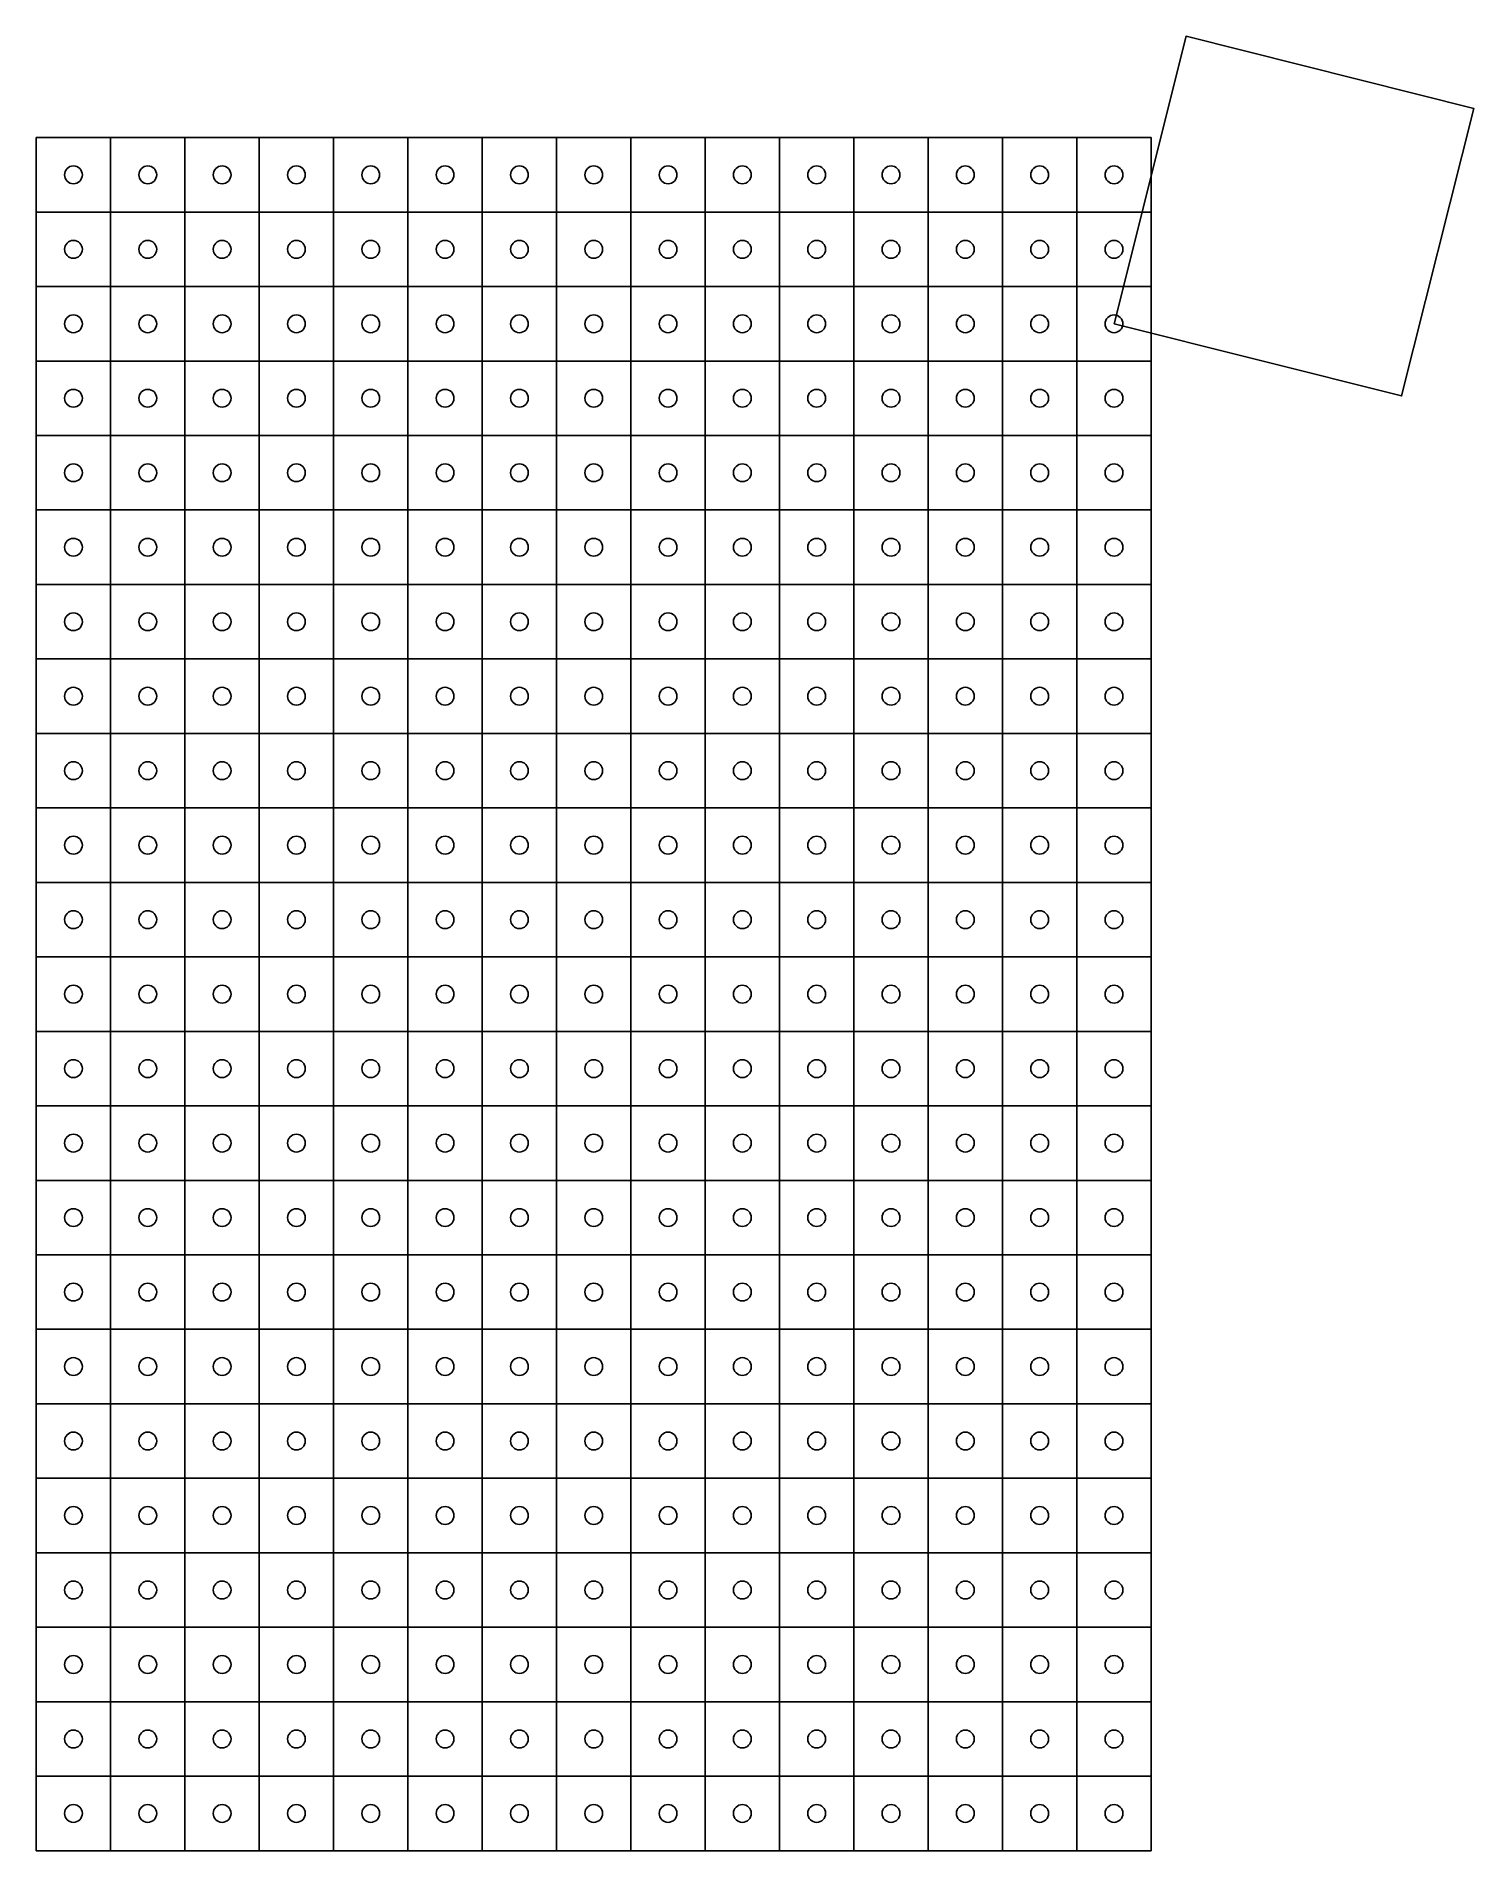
# Model space of a CAD drawing. Header units: millimetres. Extents: x 0 to 485, y 0 to 612.
import ezdxf

# ---------------------------------------------------------------- set-up
doc = ezdxf.new("R2010")
doc.units = ezdxf.units.MM

msp = doc.modelspace()

# ---------------------------------------------------------------- linework, layer by layer
for points in [[(363.47, 515.17), (460.47, 490.86), (484.78, 587.86), (387.78, 612.17)], [(0, 578), (376, 578), (376, 0), (0, 0)], [(0, 552.87), (25.07, 552.87), (25.07, 578), (0, 578)], [(50.13, 552.87), (25.07, 552.87), (25.07, 578), (50.13, 578)], [(50.13, 552.87), (75.2, 552.87), (75.2, 578), (50.13, 578)], [(100.27, 552.87), (75.2, 552.87), (75.2, 578), (100.27, 578)], [(100.27, 552.87), (125.33, 552.87), (125.33, 578), (100.27, 578)], [(150.4, 552.87), (125.33, 552.87), (125.33, 578), (150.4, 578)], [(150.4, 552.87), (175.47, 552.87), (175.47, 578), (150.4, 578)], [(200.53, 552.87), (175.47, 552.87), (175.47, 578), (200.53, 578)], [(200.53, 552.87), (225.6, 552.87), (225.6, 578), (200.53, 578)], [(250.67, 552.87), (225.6, 552.87), (225.6, 578), (250.67, 578)], [(250.67, 552.87), (275.73, 552.87), (275.73, 578), (250.67, 578)], [(300.8, 552.87), (275.73, 552.87), (275.73, 578), (300.8, 578)], [(300.8, 552.87), (325.87, 552.87), (325.87, 578), (300.8, 578)], [(350.93, 552.87), (325.87, 552.87), (325.87, 578), (350.93, 578)], [(350.93, 552.87), (376, 552.87), (376, 578), (350.93, 578)], [(0, 552.87), (25.07, 552.87), (25.07, 527.74), (0, 527.74)], [(50.13, 552.87), (25.07, 552.87), (25.07, 527.74), (50.13, 527.74)], [(50.13, 552.87), (75.2, 552.87), (75.2, 527.74), (50.13, 527.74)], [(100.27, 552.87), (75.2, 552.87), (75.2, 527.74), (100.27, 527.74)], [(100.27, 552.87), (125.33, 552.87), (125.33, 527.74), (100.27, 527.74)], [(150.4, 552.87), (125.33, 552.87), (125.33, 527.74), (150.4, 527.74)], [(150.4, 552.87), (175.47, 552.87), (175.47, 527.74), (150.4, 527.74)], [(200.53, 552.87), (175.47, 552.87), (175.47, 527.74), (200.53, 527.74)], [(200.53, 552.87), (225.6, 552.87), (225.6, 527.74), (200.53, 527.74)], [(250.67, 552.87), (225.6, 552.87), (225.6, 527.74), (250.67, 527.74)], [(250.67, 552.87), (275.73, 552.87), (275.73, 527.74), (250.67, 527.74)], [(300.8, 552.87), (275.73, 552.87), (275.73, 527.74), (300.8, 527.74)], [(300.8, 552.87), (325.87, 552.87), (325.87, 527.74), (300.8, 527.74)], [(350.93, 552.87), (325.87, 552.87), (325.87, 527.74), (350.93, 527.74)], [(350.93, 552.87), (376, 552.87), (376, 527.74), (350.93, 527.74)], [(0, 502.61), (25.07, 502.61), (25.07, 527.74), (0, 527.74)], [(50.13, 502.61), (25.07, 502.61), (25.07, 527.74), (50.13, 527.74)], [(50.13, 502.61), (75.2, 502.61), (75.2, 527.74), (50.13, 527.74)], [(100.27, 502.61), (75.2, 502.61), (75.2, 527.74), (100.27, 527.74)], [(100.27, 502.61), (125.33, 502.61), (125.33, 527.74), (100.27, 527.74)], [(150.4, 502.61), (125.33, 502.61), (125.33, 527.74), (150.4, 527.74)], [(150.4, 502.61), (175.47, 502.61), (175.47, 527.74), (150.4, 527.74)], [(200.53, 502.61), (175.47, 502.61), (175.47, 527.74), (200.53, 527.74)], [(200.53, 502.61), (225.6, 502.61), (225.6, 527.74), (200.53, 527.74)], [(250.67, 502.61), (225.6, 502.61), (225.6, 527.74), (250.67, 527.74)], [(250.67, 502.61), (275.73, 502.61), (275.73, 527.74), (250.67, 527.74)], [(300.8, 502.61), (275.73, 502.61), (275.73, 527.74), (300.8, 527.74)], [(300.8, 502.61), (325.87, 502.61), (325.87, 527.74), (300.8, 527.74)], [(350.93, 502.61), (325.87, 502.61), (325.87, 527.74), (350.93, 527.74)], [(350.93, 502.61), (376, 502.61), (376, 527.74), (350.93, 527.74)], [(0, 502.61), (25.07, 502.61), (25.07, 477.48), (0, 477.48)], [(50.13, 502.61), (25.07, 502.61), (25.07, 477.48), (50.13, 477.48)], [(50.13, 502.61), (75.2, 502.61), (75.2, 477.48), (50.13, 477.48)], [(100.27, 502.61), (75.2, 502.61), (75.2, 477.48), (100.27, 477.48)], [(100.27, 502.61), (125.33, 502.61), (125.33, 477.48), (100.27, 477.48)], [(150.4, 502.61), (125.33, 502.61), (125.33, 477.48), (150.4, 477.48)], [(150.4, 502.61), (175.47, 502.61), (175.47, 477.48), (150.4, 477.48)], [(200.53, 502.61), (175.47, 502.61), (175.47, 477.48), (200.53, 477.48)], [(200.53, 502.61), (225.6, 502.61), (225.6, 477.48), (200.53, 477.48)], [(250.67, 502.61), (225.6, 502.61), (225.6, 477.48), (250.67, 477.48)], [(250.67, 502.61), (275.73, 502.61), (275.73, 477.48), (250.67, 477.48)], [(300.8, 502.61), (275.73, 502.61), (275.73, 477.48), (300.8, 477.48)], [(300.8, 502.61), (325.87, 502.61), (325.87, 477.48), (300.8, 477.48)], [(350.93, 502.61), (325.87, 502.61), (325.87, 477.48), (350.93, 477.48)], [(350.93, 502.61), (376, 502.61), (376, 477.48), (350.93, 477.48)], [(0, 452.35), (25.07, 452.35), (25.07, 477.48), (0, 477.48)], [(50.13, 452.35), (25.07, 452.35), (25.07, 477.48), (50.13, 477.48)], [(50.13, 452.35), (75.2, 452.35), (75.2, 477.48), (50.13, 477.48)], [(100.27, 452.35), (75.2, 452.35), (75.2, 477.48), (100.27, 477.48)], [(100.27, 452.35), (125.33, 452.35), (125.33, 477.48), (100.27, 477.48)], [(150.4, 452.35), (125.33, 452.35), (125.33, 477.48), (150.4, 477.48)], [(150.4, 452.35), (175.47, 452.35), (175.47, 477.48), (150.4, 477.48)], [(200.53, 452.35), (175.47, 452.35), (175.47, 477.48), (200.53, 477.48)], [(200.53, 452.35), (225.6, 452.35), (225.6, 477.48), (200.53, 477.48)], [(250.67, 452.35), (225.6, 452.35), (225.6, 477.48), (250.67, 477.48)], [(250.67, 452.35), (275.73, 452.35), (275.73, 477.48), (250.67, 477.48)], [(300.8, 452.35), (275.73, 452.35), (275.73, 477.48), (300.8, 477.48)], [(300.8, 452.35), (325.87, 452.35), (325.87, 477.48), (300.8, 477.48)], [(350.93, 452.35), (325.87, 452.35), (325.87, 477.48), (350.93, 477.48)], [(350.93, 452.35), (376, 452.35), (376, 477.48), (350.93, 477.48)], [(0, 452.35), (25.07, 452.35), (25.07, 427.22), (0, 427.22)], [(50.13, 452.35), (25.07, 452.35), (25.07, 427.22), (50.13, 427.22)], [(50.13, 452.35), (75.2, 452.35), (75.2, 427.22), (50.13, 427.22)], [(100.27, 452.35), (75.2, 452.35), (75.2, 427.22), (100.27, 427.22)], [(100.27, 452.35), (125.33, 452.35), (125.33, 427.22), (100.27, 427.22)], [(150.4, 452.35), (125.33, 452.35), (125.33, 427.22), (150.4, 427.22)], [(150.4, 452.35), (175.47, 452.35), (175.47, 427.22), (150.4, 427.22)], [(200.53, 452.35), (175.47, 452.35), (175.47, 427.22), (200.53, 427.22)], [(200.53, 452.35), (225.6, 452.35), (225.6, 427.22), (200.53, 427.22)], [(250.67, 452.35), (225.6, 452.35), (225.6, 427.22), (250.67, 427.22)], [(250.67, 452.35), (275.73, 452.35), (275.73, 427.22), (250.67, 427.22)], [(300.8, 452.35), (275.73, 452.35), (275.73, 427.22), (300.8, 427.22)], [(300.8, 452.35), (325.87, 452.35), (325.87, 427.22), (300.8, 427.22)], [(350.93, 452.35), (325.87, 452.35), (325.87, 427.22), (350.93, 427.22)], [(350.93, 452.35), (376, 452.35), (376, 427.22), (350.93, 427.22)], [(0, 402.09), (25.07, 402.09), (25.07, 427.22), (0, 427.22)], [(50.13, 402.09), (25.07, 402.09), (25.07, 427.22), (50.13, 427.22)], [(50.13, 402.09), (75.2, 402.09), (75.2, 427.22), (50.13, 427.22)], [(100.27, 402.09), (75.2, 402.09), (75.2, 427.22), (100.27, 427.22)], [(100.27, 402.09), (125.33, 402.09), (125.33, 427.22), (100.27, 427.22)], [(150.4, 402.09), (125.33, 402.09), (125.33, 427.22), (150.4, 427.22)], [(150.4, 402.09), (175.47, 402.09), (175.47, 427.22), (150.4, 427.22)], [(200.53, 402.09), (175.47, 402.09), (175.47, 427.22), (200.53, 427.22)], [(200.53, 402.09), (225.6, 402.09), (225.6, 427.22), (200.53, 427.22)], [(250.67, 402.09), (225.6, 402.09), (225.6, 427.22), (250.67, 427.22)], [(250.67, 402.09), (275.73, 402.09), (275.73, 427.22), (250.67, 427.22)], [(300.8, 402.09), (275.73, 402.09), (275.73, 427.22), (300.8, 427.22)], [(300.8, 402.09), (325.87, 402.09), (325.87, 427.22), (300.8, 427.22)], [(350.93, 402.09), (325.87, 402.09), (325.87, 427.22), (350.93, 427.22)], [(350.93, 402.09), (376, 402.09), (376, 427.22), (350.93, 427.22)], [(0, 402.09), (25.07, 402.09), (25.07, 376.96), (0, 376.96)], [(50.13, 402.09), (25.07, 402.09), (25.07, 376.96), (50.13, 376.96)], [(50.13, 402.09), (75.2, 402.09), (75.2, 376.96), (50.13, 376.96)], [(100.27, 402.09), (75.2, 402.09), (75.2, 376.96), (100.27, 376.96)], [(100.27, 402.09), (125.33, 402.09), (125.33, 376.96), (100.27, 376.96)], [(150.4, 402.09), (125.33, 402.09), (125.33, 376.96), (150.4, 376.96)], [(150.4, 402.09), (175.47, 402.09), (175.47, 376.96), (150.4, 376.96)], [(200.53, 402.09), (175.47, 402.09), (175.47, 376.96), (200.53, 376.96)], [(200.53, 402.09), (225.6, 402.09), (225.6, 376.96), (200.53, 376.96)], [(250.67, 402.09), (225.6, 402.09), (225.6, 376.96), (250.67, 376.96)], [(250.67, 402.09), (275.73, 402.09), (275.73, 376.96), (250.67, 376.96)], [(300.8, 402.09), (275.73, 402.09), (275.73, 376.96), (300.8, 376.96)], [(300.8, 402.09), (325.87, 402.09), (325.87, 376.96), (300.8, 376.96)], [(350.93, 402.09), (325.87, 402.09), (325.87, 376.96), (350.93, 376.96)], [(350.93, 402.09), (376, 402.09), (376, 376.96), (350.93, 376.96)], [(0, 351.83), (25.07, 351.83), (25.07, 376.96), (0, 376.96)], [(50.13, 351.83), (25.07, 351.83), (25.07, 376.96), (50.13, 376.96)], [(50.13, 351.83), (75.2, 351.83), (75.2, 376.96), (50.13, 376.96)], [(100.27, 351.83), (75.2, 351.83), (75.2, 376.96), (100.27, 376.96)], [(100.27, 351.83), (125.33, 351.83), (125.33, 376.96), (100.27, 376.96)], [(150.4, 351.83), (125.33, 351.83), (125.33, 376.96), (150.4, 376.96)], [(150.4, 351.83), (175.47, 351.83), (175.47, 376.96), (150.4, 376.96)], [(200.53, 351.83), (175.47, 351.83), (175.47, 376.96), (200.53, 376.96)], [(200.53, 351.83), (225.6, 351.83), (225.6, 376.96), (200.53, 376.96)], [(250.67, 351.83), (225.6, 351.83), (225.6, 376.96), (250.67, 376.96)], [(250.67, 351.83), (275.73, 351.83), (275.73, 376.96), (250.67, 376.96)], [(300.8, 351.83), (275.73, 351.83), (275.73, 376.96), (300.8, 376.96)], [(300.8, 351.83), (325.87, 351.83), (325.87, 376.96), (300.8, 376.96)], [(350.93, 351.83), (325.87, 351.83), (325.87, 376.96), (350.93, 376.96)], [(350.93, 351.83), (376, 351.83), (376, 376.96), (350.93, 376.96)], [(0, 351.83), (25.07, 351.83), (25.07, 326.7), (0, 326.7)], [(50.13, 351.83), (25.07, 351.83), (25.07, 326.7), (50.13, 326.7)], [(50.13, 351.83), (75.2, 351.83), (75.2, 326.7), (50.13, 326.7)], [(100.27, 351.83), (75.2, 351.83), (75.2, 326.7), (100.27, 326.7)], [(100.27, 351.83), (125.33, 351.83), (125.33, 326.7), (100.27, 326.7)], [(150.4, 351.83), (125.33, 351.83), (125.33, 326.7), (150.4, 326.7)], [(150.4, 351.83), (175.47, 351.83), (175.47, 326.7), (150.4, 326.7)], [(200.53, 351.83), (175.47, 351.83), (175.47, 326.7), (200.53, 326.7)], [(200.53, 351.83), (225.6, 351.83), (225.6, 326.7), (200.53, 326.7)], [(250.67, 351.83), (225.6, 351.83), (225.6, 326.7), (250.67, 326.7)], [(250.67, 351.83), (275.73, 351.83), (275.73, 326.7), (250.67, 326.7)], [(300.8, 351.83), (275.73, 351.83), (275.73, 326.7), (300.8, 326.7)], [(300.8, 351.83), (325.87, 351.83), (325.87, 326.7), (300.8, 326.7)], [(350.93, 351.83), (325.87, 351.83), (325.87, 326.7), (350.93, 326.7)], [(350.93, 351.83), (376, 351.83), (376, 326.7), (350.93, 326.7)], [(0, 301.57), (25.07, 301.57), (25.07, 326.7), (0, 326.7)], [(50.13, 301.57), (25.07, 301.57), (25.07, 326.7), (50.13, 326.7)], [(50.13, 301.57), (75.2, 301.57), (75.2, 326.7), (50.13, 326.7)], [(100.27, 301.57), (75.2, 301.57), (75.2, 326.7), (100.27, 326.7)], [(100.27, 301.57), (125.33, 301.57), (125.33, 326.7), (100.27, 326.7)], [(150.4, 301.57), (125.33, 301.57), (125.33, 326.7), (150.4, 326.7)], [(150.4, 301.57), (175.47, 301.57), (175.47, 326.7), (150.4, 326.7)], [(200.53, 301.57), (175.47, 301.57), (175.47, 326.7), (200.53, 326.7)], [(200.53, 301.57), (225.6, 301.57), (225.6, 326.7), (200.53, 326.7)], [(250.67, 301.57), (225.6, 301.57), (225.6, 326.7), (250.67, 326.7)], [(250.67, 301.57), (275.73, 301.57), (275.73, 326.7), (250.67, 326.7)], [(300.8, 301.57), (275.73, 301.57), (275.73, 326.7), (300.8, 326.7)], [(300.8, 301.57), (325.87, 301.57), (325.87, 326.7), (300.8, 326.7)], [(350.93, 301.57), (325.87, 301.57), (325.87, 326.7), (350.93, 326.7)], [(350.93, 301.57), (376, 301.57), (376, 326.7), (350.93, 326.7)], [(0, 301.57), (25.07, 301.57), (25.07, 276.43), (0, 276.43)], [(50.13, 301.57), (25.07, 301.57), (25.07, 276.43), (50.13, 276.43)], [(50.13, 301.57), (75.2, 301.57), (75.2, 276.43), (50.13, 276.43)], [(100.27, 301.57), (75.2, 301.57), (75.2, 276.43), (100.27, 276.43)], [(100.27, 301.57), (125.33, 301.57), (125.33, 276.43), (100.27, 276.43)], [(150.4, 301.57), (125.33, 301.57), (125.33, 276.43), (150.4, 276.43)], [(150.4, 301.57), (175.47, 301.57), (175.47, 276.43), (150.4, 276.43)], [(200.53, 301.57), (175.47, 301.57), (175.47, 276.43), (200.53, 276.43)], [(200.53, 301.57), (225.6, 301.57), (225.6, 276.43), (200.53, 276.43)], [(250.67, 301.57), (225.6, 301.57), (225.6, 276.43), (250.67, 276.43)], [(250.67, 301.57), (275.73, 301.57), (275.73, 276.43), (250.67, 276.43)], [(300.8, 301.57), (275.73, 301.57), (275.73, 276.43), (300.8, 276.43)], [(300.8, 301.57), (325.87, 301.57), (325.87, 276.43), (300.8, 276.43)], [(350.93, 301.57), (325.87, 301.57), (325.87, 276.43), (350.93, 276.43)], [(350.93, 301.57), (376, 301.57), (376, 276.43), (350.93, 276.43)], [(0, 251.3), (25.07, 251.3), (25.07, 276.43), (0, 276.43)], [(50.13, 251.3), (25.07, 251.3), (25.07, 276.43), (50.13, 276.43)], [(50.13, 251.3), (75.2, 251.3), (75.2, 276.43), (50.13, 276.43)], [(100.27, 251.3), (75.2, 251.3), (75.2, 276.43), (100.27, 276.43)], [(100.27, 251.3), (125.33, 251.3), (125.33, 276.43), (100.27, 276.43)], [(150.4, 251.3), (125.33, 251.3), (125.33, 276.43), (150.4, 276.43)], [(150.4, 251.3), (175.47, 251.3), (175.47, 276.43), (150.4, 276.43)], [(200.53, 251.3), (175.47, 251.3), (175.47, 276.43), (200.53, 276.43)], [(200.53, 251.3), (225.6, 251.3), (225.6, 276.43), (200.53, 276.43)], [(250.67, 251.3), (225.6, 251.3), (225.6, 276.43), (250.67, 276.43)], [(250.67, 251.3), (275.73, 251.3), (275.73, 276.43), (250.67, 276.43)], [(300.8, 251.3), (275.73, 251.3), (275.73, 276.43), (300.8, 276.43)], [(300.8, 251.3), (325.87, 251.3), (325.87, 276.43), (300.8, 276.43)], [(350.93, 251.3), (325.87, 251.3), (325.87, 276.43), (350.93, 276.43)], [(350.93, 251.3), (376, 251.3), (376, 276.43), (350.93, 276.43)], [(0, 251.3), (25.07, 251.3), (25.07, 226.17), (0, 226.17)], [(50.13, 251.3), (25.07, 251.3), (25.07, 226.17), (50.13, 226.17)], [(50.13, 251.3), (75.2, 251.3), (75.2, 226.17), (50.13, 226.17)], [(100.27, 251.3), (75.2, 251.3), (75.2, 226.17), (100.27, 226.17)], [(100.27, 251.3), (125.33, 251.3), (125.33, 226.17), (100.27, 226.17)], [(150.4, 251.3), (125.33, 251.3), (125.33, 226.17), (150.4, 226.17)], [(150.4, 251.3), (175.47, 251.3), (175.47, 226.17), (150.4, 226.17)], [(200.53, 251.3), (175.47, 251.3), (175.47, 226.17), (200.53, 226.17)], [(200.53, 251.3), (225.6, 251.3), (225.6, 226.17), (200.53, 226.17)], [(250.67, 251.3), (225.6, 251.3), (225.6, 226.17), (250.67, 226.17)], [(250.67, 251.3), (275.73, 251.3), (275.73, 226.17), (250.67, 226.17)], [(300.8, 251.3), (275.73, 251.3), (275.73, 226.17), (300.8, 226.17)], [(300.8, 251.3), (325.87, 251.3), (325.87, 226.17), (300.8, 226.17)], [(350.93, 251.3), (325.87, 251.3), (325.87, 226.17), (350.93, 226.17)], [(350.93, 251.3), (376, 251.3), (376, 226.17), (350.93, 226.17)], [(0, 201.04), (25.07, 201.04), (25.07, 226.17), (0, 226.17)], [(50.13, 201.04), (25.07, 201.04), (25.07, 226.17), (50.13, 226.17)], [(50.13, 201.04), (75.2, 201.04), (75.2, 226.17), (50.13, 226.17)], [(100.27, 201.04), (75.2, 201.04), (75.2, 226.17), (100.27, 226.17)], [(100.27, 201.04), (125.33, 201.04), (125.33, 226.17), (100.27, 226.17)], [(150.4, 201.04), (125.33, 201.04), (125.33, 226.17), (150.4, 226.17)], [(150.4, 201.04), (175.47, 201.04), (175.47, 226.17), (150.4, 226.17)], [(200.53, 201.04), (175.47, 201.04), (175.47, 226.17), (200.53, 226.17)], [(200.53, 201.04), (225.6, 201.04), (225.6, 226.17), (200.53, 226.17)], [(250.67, 201.04), (225.6, 201.04), (225.6, 226.17), (250.67, 226.17)], [(250.67, 201.04), (275.73, 201.04), (275.73, 226.17), (250.67, 226.17)], [(300.8, 201.04), (275.73, 201.04), (275.73, 226.17), (300.8, 226.17)], [(300.8, 201.04), (325.87, 201.04), (325.87, 226.17), (300.8, 226.17)], [(350.93, 201.04), (325.87, 201.04), (325.87, 226.17), (350.93, 226.17)], [(350.93, 201.04), (376, 201.04), (376, 226.17), (350.93, 226.17)], [(0, 201.04), (25.07, 201.04), (25.07, 175.91), (0, 175.91)], [(50.13, 201.04), (25.07, 201.04), (25.07, 175.91), (50.13, 175.91)], [(50.13, 201.04), (75.2, 201.04), (75.2, 175.91), (50.13, 175.91)], [(100.27, 201.04), (75.2, 201.04), (75.2, 175.91), (100.27, 175.91)], [(100.27, 201.04), (125.33, 201.04), (125.33, 175.91), (100.27, 175.91)], [(150.4, 201.04), (125.33, 201.04), (125.33, 175.91), (150.4, 175.91)], [(150.4, 201.04), (175.47, 201.04), (175.47, 175.91), (150.4, 175.91)], [(200.53, 201.04), (175.47, 201.04), (175.47, 175.91), (200.53, 175.91)], [(200.53, 201.04), (225.6, 201.04), (225.6, 175.91), (200.53, 175.91)], [(250.67, 201.04), (225.6, 201.04), (225.6, 175.91), (250.67, 175.91)], [(250.67, 201.04), (275.73, 201.04), (275.73, 175.91), (250.67, 175.91)], [(300.8, 201.04), (275.73, 201.04), (275.73, 175.91), (300.8, 175.91)], [(300.8, 201.04), (325.87, 201.04), (325.87, 175.91), (300.8, 175.91)], [(350.93, 201.04), (325.87, 201.04), (325.87, 175.91), (350.93, 175.91)], [(350.93, 201.04), (376, 201.04), (376, 175.91), (350.93, 175.91)], [(0, 150.78), (25.07, 150.78), (25.07, 175.91), (0, 175.91)], [(50.13, 150.78), (25.07, 150.78), (25.07, 175.91), (50.13, 175.91)], [(50.13, 150.78), (75.2, 150.78), (75.2, 175.91), (50.13, 175.91)], [(100.27, 150.78), (75.2, 150.78), (75.2, 175.91), (100.27, 175.91)], [(100.27, 150.78), (125.33, 150.78), (125.33, 175.91), (100.27, 175.91)], [(150.4, 150.78), (125.33, 150.78), (125.33, 175.91), (150.4, 175.91)], [(150.4, 150.78), (175.47, 150.78), (175.47, 175.91), (150.4, 175.91)], [(200.53, 150.78), (175.47, 150.78), (175.47, 175.91), (200.53, 175.91)], [(200.53, 150.78), (225.6, 150.78), (225.6, 175.91), (200.53, 175.91)], [(250.67, 150.78), (225.6, 150.78), (225.6, 175.91), (250.67, 175.91)], [(250.67, 150.78), (275.73, 150.78), (275.73, 175.91), (250.67, 175.91)], [(300.8, 150.78), (275.73, 150.78), (275.73, 175.91), (300.8, 175.91)], [(300.8, 150.78), (325.87, 150.78), (325.87, 175.91), (300.8, 175.91)], [(350.93, 150.78), (325.87, 150.78), (325.87, 175.91), (350.93, 175.91)], [(350.93, 150.78), (376, 150.78), (376, 175.91), (350.93, 175.91)], [(0, 150.78), (25.07, 150.78), (25.07, 125.65), (0, 125.65)], [(50.13, 150.78), (25.07, 150.78), (25.07, 125.65), (50.13, 125.65)], [(50.13, 150.78), (75.2, 150.78), (75.2, 125.65), (50.13, 125.65)], [(100.27, 150.78), (75.2, 150.78), (75.2, 125.65), (100.27, 125.65)], [(100.27, 150.78), (125.33, 150.78), (125.33, 125.65), (100.27, 125.65)], [(150.4, 150.78), (125.33, 150.78), (125.33, 125.65), (150.4, 125.65)], [(150.4, 150.78), (175.47, 150.78), (175.47, 125.65), (150.4, 125.65)], [(200.53, 150.78), (175.47, 150.78), (175.47, 125.65), (200.53, 125.65)], [(200.53, 150.78), (225.6, 150.78), (225.6, 125.65), (200.53, 125.65)], [(250.67, 150.78), (225.6, 150.78), (225.6, 125.65), (250.67, 125.65)], [(250.67, 150.78), (275.73, 150.78), (275.73, 125.65), (250.67, 125.65)], [(300.8, 150.78), (275.73, 150.78), (275.73, 125.65), (300.8, 125.65)], [(300.8, 150.78), (325.87, 150.78), (325.87, 125.65), (300.8, 125.65)], [(350.93, 150.78), (325.87, 150.78), (325.87, 125.65), (350.93, 125.65)], [(350.93, 150.78), (376, 150.78), (376, 125.65), (350.93, 125.65)], [(0, 100.52), (25.07, 100.52), (25.07, 125.65), (0, 125.65)], [(50.13, 100.52), (25.07, 100.52), (25.07, 125.65), (50.13, 125.65)], [(50.13, 100.52), (75.2, 100.52), (75.2, 125.65), (50.13, 125.65)], [(100.27, 100.52), (75.2, 100.52), (75.2, 125.65), (100.27, 125.65)], [(100.27, 100.52), (125.33, 100.52), (125.33, 125.65), (100.27, 125.65)], [(150.4, 100.52), (125.33, 100.52), (125.33, 125.65), (150.4, 125.65)], [(150.4, 100.52), (175.47, 100.52), (175.47, 125.65), (150.4, 125.65)], [(200.53, 100.52), (175.47, 100.52), (175.47, 125.65), (200.53, 125.65)], [(200.53, 100.52), (225.6, 100.52), (225.6, 125.65), (200.53, 125.65)], [(250.67, 100.52), (225.6, 100.52), (225.6, 125.65), (250.67, 125.65)], [(250.67, 100.52), (275.73, 100.52), (275.73, 125.65), (250.67, 125.65)], [(300.8, 100.52), (275.73, 100.52), (275.73, 125.65), (300.8, 125.65)], [(300.8, 100.52), (325.87, 100.52), (325.87, 125.65), (300.8, 125.65)], [(350.93, 100.52), (325.87, 100.52), (325.87, 125.65), (350.93, 125.65)], [(350.93, 100.52), (376, 100.52), (376, 125.65), (350.93, 125.65)], [(0, 100.52), (25.07, 100.52), (25.07, 75.39), (0, 75.39)], [(50.13, 100.52), (25.07, 100.52), (25.07, 75.39), (50.13, 75.39)], [(50.13, 100.52), (75.2, 100.52), (75.2, 75.39), (50.13, 75.39)], [(100.27, 100.52), (75.2, 100.52), (75.2, 75.39), (100.27, 75.39)], [(100.27, 100.52), (125.33, 100.52), (125.33, 75.39), (100.27, 75.39)], [(150.4, 100.52), (125.33, 100.52), (125.33, 75.39), (150.4, 75.39)], [(150.4, 100.52), (175.47, 100.52), (175.47, 75.39), (150.4, 75.39)], [(200.53, 100.52), (175.47, 100.52), (175.47, 75.39), (200.53, 75.39)], [(200.53, 100.52), (225.6, 100.52), (225.6, 75.39), (200.53, 75.39)], [(250.67, 100.52), (225.6, 100.52), (225.6, 75.39), (250.67, 75.39)], [(250.67, 100.52), (275.73, 100.52), (275.73, 75.39), (250.67, 75.39)], [(300.8, 100.52), (275.73, 100.52), (275.73, 75.39), (300.8, 75.39)], [(300.8, 100.52), (325.87, 100.52), (325.87, 75.39), (300.8, 75.39)], [(350.93, 100.52), (325.87, 100.52), (325.87, 75.39), (350.93, 75.39)], [(350.93, 100.52), (376, 100.52), (376, 75.39), (350.93, 75.39)], [(0, 75.39), (25.07, 75.39), (25.07, 50.26), (0, 50.26)], [(50.13, 75.39), (25.07, 75.39), (25.07, 50.26), (50.13, 50.26)], [(50.13, 75.39), (75.2, 75.39), (75.2, 50.26), (50.13, 50.26)], [(100.27, 75.39), (75.2, 75.39), (75.2, 50.26), (100.27, 50.26)], [(100.27, 75.39), (125.33, 75.39), (125.33, 50.26), (100.27, 50.26)], [(150.4, 75.39), (125.33, 75.39), (125.33, 50.26), (150.4, 50.26)], [(150.4, 75.39), (175.47, 75.39), (175.47, 50.26), (150.4, 50.26)], [(200.53, 75.39), (175.47, 75.39), (175.47, 50.26), (200.53, 50.26)], [(200.53, 75.39), (225.6, 75.39), (225.6, 50.26), (200.53, 50.26)], [(250.67, 75.39), (225.6, 75.39), (225.6, 50.26), (250.67, 50.26)], [(250.67, 75.39), (275.73, 75.39), (275.73, 50.26), (250.67, 50.26)], [(300.8, 75.39), (275.73, 75.39), (275.73, 50.26), (300.8, 50.26)], [(300.8, 75.39), (325.87, 75.39), (325.87, 50.26), (300.8, 50.26)], [(350.93, 75.39), (325.87, 75.39), (325.87, 50.26), (350.93, 50.26)], [(350.93, 75.39), (376, 75.39), (376, 50.26), (350.93, 50.26)], [(0, 25.13), (25.07, 25.13), (25.07, 50.26), (0, 50.26)], [(50.13, 25.13), (25.07, 25.13), (25.07, 50.26), (50.13, 50.26)], [(50.13, 25.13), (75.2, 25.13), (75.2, 50.26), (50.13, 50.26)], [(100.27, 25.13), (75.2, 25.13), (75.2, 50.26), (100.27, 50.26)], [(100.27, 25.13), (125.33, 25.13), (125.33, 50.26), (100.27, 50.26)], [(150.4, 25.13), (125.33, 25.13), (125.33, 50.26), (150.4, 50.26)], [(150.4, 25.13), (175.47, 25.13), (175.47, 50.26), (150.4, 50.26)], [(200.53, 25.13), (175.47, 25.13), (175.47, 50.26), (200.53, 50.26)], [(200.53, 25.13), (225.6, 25.13), (225.6, 50.26), (200.53, 50.26)], [(250.67, 25.13), (225.6, 25.13), (225.6, 50.26), (250.67, 50.26)], [(250.67, 25.13), (275.73, 25.13), (275.73, 50.26), (250.67, 50.26)], [(300.8, 25.13), (275.73, 25.13), (275.73, 50.26), (300.8, 50.26)], [(300.8, 25.13), (325.87, 25.13), (325.87, 50.26), (300.8, 50.26)], [(350.93, 25.13), (325.87, 25.13), (325.87, 50.26), (350.93, 50.26)], [(350.93, 25.13), (376, 25.13), (376, 50.26), (350.93, 50.26)], [(0, 25.13), (25.07, 25.13), (25.07, 0), (0, 0)], [(50.13, 25.13), (25.07, 25.13), (25.07, 0), (50.13, 0)], [(50.13, 25.13), (75.2, 25.13), (75.2, 0), (50.13, 0)], [(100.27, 25.13), (75.2, 25.13), (75.2, 0), (100.27, 0)], [(100.27, 25.13), (125.33, 25.13), (125.33, 0), (100.27, 0)], [(150.4, 25.13), (125.33, 25.13), (125.33, 0), (150.4, 0)], [(150.4, 25.13), (175.47, 25.13), (175.47, 0), (150.4, 0)], [(200.53, 25.13), (175.47, 25.13), (175.47, 0), (200.53, 0)], [(200.53, 25.13), (225.6, 25.13), (225.6, 0), (200.53, 0)], [(250.67, 25.13), (225.6, 25.13), (225.6, 0), (250.67, 0)], [(250.67, 25.13), (275.73, 25.13), (275.73, 0), (250.67, 0)], [(300.8, 25.13), (275.73, 25.13), (275.73, 0), (300.8, 0)], [(300.8, 25.13), (325.87, 25.13), (325.87, 0), (300.8, 0)], [(350.93, 25.13), (325.87, 25.13), (325.87, 0), (350.93, 0)], [(350.93, 25.13), (376, 25.13), (376, 0), (350.93, 0)]]:
    msp.add_lwpolyline(points, close=True)
for centre in [(12.53, 565.43), (37.6, 565.43), (62.67, 565.43), (87.73, 565.43), (112.8, 565.43), (137.87, 565.43), (162.93, 565.43), (188, 565.43), (213.07, 565.43), (238.13, 565.43), (263.2, 565.43), (288.27, 565.43), (313.33, 565.43), (338.4, 565.43), (363.47, 565.43), (12.53, 540.3), (37.6, 540.3), (62.67, 540.3), (87.73, 540.3), (112.8, 540.3), (137.87, 540.3), (162.93, 540.3), (188, 540.3), (213.07, 540.3), (238.13, 540.3), (263.2, 540.3), (288.27, 540.3), (313.33, 540.3), (338.4, 540.3), (363.47, 540.3), (12.53, 515.17), (37.6, 515.17), (62.67, 515.17), (87.73, 515.17), (112.8, 515.17), (137.87, 515.17), (162.93, 515.17), (188, 515.17), (213.07, 515.17), (238.13, 515.17), (263.2, 515.17), (288.27, 515.17), (313.33, 515.17), (338.4, 515.17), (363.47, 515.17), (12.53, 490.04), (37.6, 490.04), (62.67, 490.04), (87.73, 490.04), (112.8, 490.04), (137.87, 490.04), (162.93, 490.04), (188, 490.04), (213.07, 490.04), (238.13, 490.04), (263.2, 490.04), (288.27, 490.04), (313.33, 490.04), (338.4, 490.04), (363.47, 490.04), (12.53, 464.91), (37.6, 464.91), (62.67, 464.91), (87.73, 464.91), (112.8, 464.91), (137.87, 464.91), (162.93, 464.91), (188, 464.91), (213.07, 464.91), (238.13, 464.91), (263.2, 464.91), (288.27, 464.91), (313.33, 464.91), (338.4, 464.91), (363.47, 464.91), (12.53, 439.78), (37.6, 439.78), (62.67, 439.78), (87.73, 439.78), (112.8, 439.78), (137.87, 439.78), (162.93, 439.78), (188, 439.78), (213.07, 439.78), (238.13, 439.78), (263.2, 439.78), (288.27, 439.78), (313.33, 439.78), (338.4, 439.78), (363.47, 439.78), (12.53, 414.65), (37.6, 414.65), (62.67, 414.65), (87.73, 414.65), (112.8, 414.65), (137.87, 414.65), (162.93, 414.65), (188, 414.65), (213.07, 414.65), (238.13, 414.65), (263.2, 414.65), (288.27, 414.65), (313.33, 414.65), (338.4, 414.65), (363.47, 414.65), (12.53, 389.52), (37.6, 389.52), (62.67, 389.52), (87.73, 389.52), (112.8, 389.52), (137.87, 389.52), (162.93, 389.52), (188, 389.52), (213.07, 389.52), (238.13, 389.52), (263.2, 389.52), (288.27, 389.52), (313.33, 389.52), (338.4, 389.52), (363.47, 389.52), (12.53, 364.39), (37.6, 364.39), (62.67, 364.39), (87.73, 364.39), (112.8, 364.39), (137.87, 364.39), (162.93, 364.39), (188, 364.39), (213.07, 364.39), (238.13, 364.39), (263.2, 364.39), (288.27, 364.39), (313.33, 364.39), (338.4, 364.39), (363.47, 364.39), (12.53, 339.26), (37.6, 339.26), (62.67, 339.26), (87.73, 339.26), (112.8, 339.26), (137.87, 339.26), (162.93, 339.26), (188, 339.26), (213.07, 339.26), (238.13, 339.26), (263.2, 339.26), (288.27, 339.26), (313.33, 339.26), (338.4, 339.26), (363.47, 339.26), (12.53, 314.13), (37.6, 314.13), (62.67, 314.13), (87.73, 314.13), (112.8, 314.13), (137.87, 314.13), (162.93, 314.13), (188, 314.13), (213.07, 314.13), (238.13, 314.13), (263.2, 314.13), (288.27, 314.13), (313.33, 314.13), (338.4, 314.13), (363.47, 314.13), (12.53, 289), (37.6, 289), (62.67, 289), (87.73, 289), (112.8, 289), (137.87, 289), (162.93, 289), (188, 289), (213.07, 289), (238.13, 289), (263.2, 289), (288.27, 289), (313.33, 289), (338.4, 289), (363.47, 289), (12.53, 263.87), (37.6, 263.87), (62.67, 263.87), (87.73, 263.87), (112.8, 263.87), (137.87, 263.87), (162.93, 263.87), (188, 263.87), (213.07, 263.87), (238.13, 263.87), (263.2, 263.87), (288.27, 263.87), (313.33, 263.87), (338.4, 263.87), (363.47, 263.87), (12.53, 238.74), (37.6, 238.74), (62.67, 238.74), (87.73, 238.74), (112.8, 238.74), (137.87, 238.74), (162.93, 238.74), (188, 238.74), (213.07, 238.74), (238.13, 238.74), (263.2, 238.74), (288.27, 238.74), (313.33, 238.74), (338.4, 238.74), (363.47, 238.74), (12.53, 213.61), (37.6, 213.61), (62.67, 213.61), (87.73, 213.61), (112.8, 213.61), (137.87, 213.61), (162.93, 213.61), (188, 213.61), (213.07, 213.61), (238.13, 213.61), (263.2, 213.61), (288.27, 213.61), (313.33, 213.61), (338.4, 213.61), (363.47, 213.61), (12.53, 188.48), (37.6, 188.48), (62.67, 188.48), (87.73, 188.48), (112.8, 188.48), (137.87, 188.48), (162.93, 188.48), (188, 188.48), (213.07, 188.48), (238.13, 188.48), (263.2, 188.48), (288.27, 188.48), (313.33, 188.48), (338.4, 188.48), (363.47, 188.48), (12.53, 163.35), (37.6, 163.35), (62.67, 163.35), (87.73, 163.35), (112.8, 163.35), (137.87, 163.35), (162.93, 163.35), (188, 163.35), (213.07, 163.35), (238.13, 163.35), (263.2, 163.35), (288.27, 163.35), (313.33, 163.35), (338.4, 163.35), (363.47, 163.35), (12.53, 138.22), (37.6, 138.22), (62.67, 138.22), (87.73, 138.22), (112.8, 138.22), (137.87, 138.22), (162.93, 138.22), (188, 138.22), (213.07, 138.22), (238.13, 138.22), (263.2, 138.22), (288.27, 138.22), (313.33, 138.22), (338.4, 138.22), (363.47, 138.22), (12.53, 113.09), (37.6, 113.09), (62.67, 113.09), (87.73, 113.09), (112.8, 113.09), (137.87, 113.09), (162.93, 113.09), (188, 113.09), (213.07, 113.09), (238.13, 113.09), (263.2, 113.09), (288.27, 113.09), (313.33, 113.09), (338.4, 113.09), (363.47, 113.09), (12.53, 87.96), (37.6, 87.96), (62.67, 87.96), (87.73, 87.96), (112.8, 87.96), (137.87, 87.96), (162.93, 87.96), (188, 87.96), (213.07, 87.96), (238.13, 87.96), (263.2, 87.96), (288.27, 87.96), (313.33, 87.96), (338.4, 87.96), (363.47, 87.96), (12.53, 62.83), (37.6, 62.83), (62.67, 62.83), (87.73, 62.83), (112.8, 62.83), (137.87, 62.83), (162.93, 62.83), (188, 62.83), (213.07, 62.83), (238.13, 62.83), (263.2, 62.83), (288.27, 62.83), (313.33, 62.83), (338.4, 62.83), (363.47, 62.83), (12.53, 37.7), (37.6, 37.7), (62.67, 37.7), (87.73, 37.7), (112.8, 37.7), (137.87, 37.7), (162.93, 37.7), (188, 37.7), (213.07, 37.7), (238.13, 37.7), (263.2, 37.7), (288.27, 37.7), (313.33, 37.7), (338.4, 37.7), (363.47, 37.7), (12.53, 12.57), (37.6, 12.57), (62.67, 12.57), (87.73, 12.57), (112.8, 12.57), (137.87, 12.57), (162.93, 12.57), (188, 12.57), (213.07, 12.57), (238.13, 12.57), (263.2, 12.57), (288.27, 12.57), (313.33, 12.57), (338.4, 12.57), (363.47, 12.57)]:
    msp.add_circle(centre, 3)

doc.saveas('drawing.dxf')
